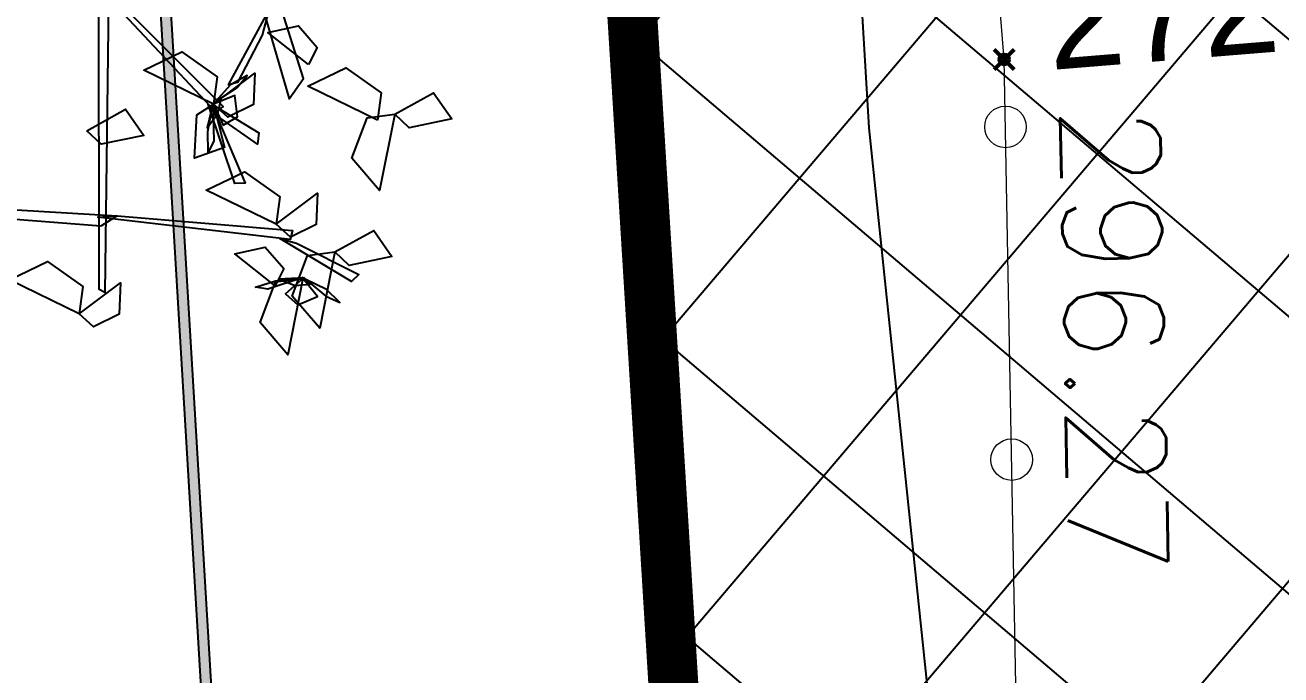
# Model space of a CAD drawing. Header units: metres. Extents: x 1851758 to 1852050, y 5187822 to 5188223.
# Drawn here: x 1851978.396 to 1851982.171, y 5187905.144 to 5187907.097 of the extents above; entities that cross this region are included whole.
import ezdxf
from ezdxf.enums import TextEntityAlignment as Align

# ---------------------------------------------------------------- set-up
doc = ezdxf.new("R2010")
doc.units = ezdxf.units.M
doc.header["$LTSCALE"] = 2.5
doc.header["$PDMODE"] = 35
doc.header["$PDSIZE"] = 0.03
doc.linetypes.add('L5', pattern=[1.15, 0.8, -0.175, 0, -0.175])
doc.layers.get('0').update_dxf_attribs({"linetype": 'CONTINUOUS', "lineweight": 30})
doc.layers.add('N', color=1, linetype='CONTINUOUS', plot=False)
doc.layers.add('PRO_PAR_CONT_DA', color=40, linetype='CONTINUOUS', plot=False)
for name, color, linetype, lineweight in [('PAR', 11, 'L5', 30), ('PAR_COT', 150, 'CONTINUOUS', 20), ('PRO_DEMOL_CLO_LEG', 7, 'CONTINUOUS', 15), ('PRO_DEMOL_P', 7, 'CONTINUOUS', 50), ('PRO_PAR_SURF', 157, 'CONTINUOUS', 20), ('VOI_NOM', 170, 'CONTINUOUS', 40), ('Z', 7, 'CONTINUOUS', 9)]:
    doc.layers.add(name, color=color, linetype=linetype, lineweight=lineweight)
for name, color, linetype in [('PFM_VRD ET 2D', 7, 'CONTINUOUS'), ('PRO_PAR_SER', 70, 'L5'), ('PRO_VOI_PLANCHETTES', 232, 'CONTINUOUS'), ('PRO_VOI_VEG', 81, 'CONTINUOUS')]:
    doc.layers.add(name, color=color, linetype=linetype)
doc.styles.add('_ECRITURE_GRAS', font='NEWSGOTB.TTF')
doc.styles.add('SIMPLEX', font='SIMPLEX.SHX', dxfattribs={"oblique": 27})
doc.styles.get("Standard").update_dxf_attribs({"font": 'arial.ttf'})

# ---------------------------------------------------------------- blocks, each defined once
blk = doc.blocks.new('TCPOINT')
blk.add_point((0, 0))
at = {"layer": 'N'}
blk.add_attdef('MAT', (0.2, 0.2), '', height=0.34, dxfattribs=at)
at = {"layer": 'Z', "style": 'SIMPLEX'}
blk.add_attdef('ALT', (0.2, -0.54), '', height=0.34, dxfattribs=at)
blk = doc.blocks.new('CLOLEG')
blk.add_circle((0, 0), 0.0625)
blk = doc.blocks.new('arbre4')
at = {"layer": 'PRO_VOI_VEG', "color": 42, "linetype": 'ByBlock', "lineweight": -2, "extrusion": (-0.36254, -0.748914, 0.5547), "elevation": 2.6522, "flags": 128}
blk.add_lwpolyline([(-4.966, 3.657), (-5.386, 5.9491), (-5.3418, 5.9491), (-4.8702, 3.5349), (-4.966, 3.657)], close=True, dxfattribs=at)
at = {"layer": 'PRO_VOI_VEG', "linetype": 'ByBlock', "lineweight": -2, "extrusion": (0.372929, 6.70653e-10, 0.92786), "elevation": 2.3835, "flags": 128}
blk.add_lwpolyline([(2.1608, 6.419), (2.5689, 6.1743), (2.3338, 6.0681), (2.1298, 6.2436), (2.1608, 6.419)], close=True, dxfattribs=at)
at = {"layer": 'PRO_VOI_VEG', "linetype": 'ByBlock', "lineweight": -2, "extrusion": (-4.92671e-09, -0.654654, 0.755929), "elevation": 2.0668, "flags": 128}
blk.add_lwpolyline([(-5.0671, 4.6484), (-4.8941, 4.3059), (-5.0808, 4.3304), (-5.1486, 4.5388), (-5.0671, 4.6484)], close=True, dxfattribs=at)
at = {"layer": 'PRO_VOI_VEG', "linetype": 'ByBlock', "lineweight": -2, "extrusion": (0.843665, 0.223353, 0.488205), "flags": 128}
for points, elevation in [([(3.0041, 6.9795), (2.7416, 6.8737), (2.6857, 7.2499), (2.9467, 7.1921), (3.0041, 6.9795)], 0.1096), ([(1.8086, 7.1465), (1.5461, 7.0408), (1.4902, 7.417), (1.7512, 7.3592), (1.8086, 7.1465)], -1.1164), ([(1.2118, 7.2111), (0.9493, 7.1054), (0.8934, 7.4816), (1.1544, 7.4237), (1.2118, 7.2111)], -0.3045)]:
    blk.add_lwpolyline(points, close=True, dxfattribs=dict(at, elevation=elevation))
at = {"layer": 'PRO_VOI_VEG', "color": 42, "linetype": 'ByBlock', "lineweight": -2, "extrusion": (0.28427, -0.71615, 0.637432), "elevation": -0.0115, "flags": 128}
blk.add_lwpolyline([(-2.2844, 4.5901), (-3.8606, 5.765), (-3.8296, 5.8035), (-2.1489, 4.5914), (-2.2844, 4.5901)], close=True, dxfattribs=at)
at = {"layer": 'PRO_VOI_VEG', "color": 42, "linetype": 'ByBlock', "lineweight": -2, "extrusion": (-0.564583, 0.665509, 0.488205), "elevation": 5.9544, "flags": 128}
blk.add_lwpolyline([(2.1949, 1.7249), (2.9834, 3.1706), (3.0129, 3.0736), (2.1212, 1.5406), (2.1949, 1.7249)], close=True, dxfattribs=at)
at = {"layer": 'PRO_VOI_VEG', "color": 42, "linetype": 'ByBlock', "lineweight": -2, "extrusion": (0.000135425, 0.872729, 0.488205), "elevation": 3.4125, "flags": 128}
blk.add_lwpolyline([(3.0807, 2.1363), (3.8692, 3.5819), (3.8986, 3.4849), (3.007, 1.9519), (3.0807, 2.1363)], close=True, dxfattribs=at)
at = {"layer": 'PRO_VOI_VEG', "linetype": 'ByBlock', "lineweight": -2, "extrusion": (0.372929, -8.74782e-10, 0.92786), "elevation": 2.8368, "flags": 128}
blk.add_lwpolyline([(1.287, 5.2914), (1.6951, 5.0467), (1.46, 4.9405), (1.256, 5.116), (1.287, 5.2914)], close=True, dxfattribs=at)
at = {"layer": 'PRO_VOI_VEG', "linetype": 'ByBlock', "lineweight": -2, "extrusion": (9.90355e-10, -0.872729, 0.488205), "elevation": 0.9041, "flags": 128}
blk.add_lwpolyline([(-3.8518, 4.2525), (-4.1142, 4.1468), (-4.1701, 4.523), (-3.9092, 4.4652), (-3.8518, 4.2525)], close=True, dxfattribs=at)
at = {"layer": 'PRO_VOI_VEG', "linetype": 'ByBlock', "lineweight": -2, "extrusion": (0.372929, 2.33267e-10, 0.92786), "elevation": 2.9806, "flags": 128}
blk.add_lwpolyline([(0.9499, 6.1475), (1.358, 5.9028), (1.1229, 5.7966), (0.9189, 5.9721), (0.9499, 6.1475)], close=True, dxfattribs=at)
at = {"layer": 'PRO_VOI_VEG', "color": 42, "linetype": 'ByBlock', "lineweight": -2, "extrusion": (-0.38291, 0.806229, 0.450971), "elevation": 4.6455, "flags": 128}
blk.add_lwpolyline([(3.0159, 2.9106), (3.4339, 2.8218), (3.4075, 2.6985), (2.9117, 2.889), (3.0159, 2.9106)], close=True, dxfattribs=at)
at = {"layer": 'PRO_VOI_VEG', "color": 6, "linetype": 'ByBlock', "lineweight": -2, "extrusion": (-0.103799, -0.980838, 0.164872), "elevation": -0.1057, "flags": 128}
blk.add_lwpolyline([(-3.9639, 4.7011), (-4.1858, 4.5942), (-4.2564, 4.7736), (-4.1305, 4.8277), (-3.9639, 4.7011)], close=True, dxfattribs=at)
at = {"layer": 'PRO_VOI_VEG', "color": 6, "linetype": 'ByBlock', "lineweight": -2, "extrusion": (0.446058, 0.887357, 0.116747), "elevation": -0.0321, "flags": 128}
blk.add_lwpolyline([(4.0121, 4.6547), (4.1637, 4.8802), (4.0602, 5.0947), (3.9714, 4.9407), (4.0121, 4.6547)], close=True, dxfattribs=at)
at = {"layer": 'PRO_VOI_VEG', "color": 6, "linetype": 'ByBlock', "lineweight": -2, "extrusion": (-0.391969, -0.779754, 0.488205), "elevation": 2.7546, "flags": 128}
blk.add_lwpolyline([(-4.0195, 3.7361), (-4.1119, 3.522), (-4.0306, 3.4051), (-3.9197, 3.5366), (-4.0195, 3.7361)], close=True, dxfattribs=at)
at = {"layer": 'PRO_VOI_VEG', "linetype": 'ByBlock', "lineweight": -2, "extrusion": (4.78392e-09, -0.654654, 0.755929), "elevation": 2.6388, "flags": 128}
blk.add_lwpolyline([(-3.8518, 3.9879), (-3.6788, 3.6454), (-3.8655, 3.6699), (-3.9333, 3.8783), (-3.8518, 3.9879)], close=True, dxfattribs=at)
at = {"layer": 'PRO_VOI_VEG', "color": 42, "linetype": 'ByBlock', "lineweight": -2, "extrusion": (0.000152754, 0.984417, 0.175849), "elevation": 2.0783, "flags": 128}
blk.add_lwpolyline([(3.8692, 4.4061), (4.0386, 5.8161), (4.105, 5.7511), (3.9207, 4.4061), (3.8692, 4.4061)], close=True, dxfattribs=at)
at = {"layer": 'PRO_VOI_VEG', "color": 42, "linetype": 'ByBlock', "lineweight": -2, "extrusion": (0.512659, -0.256321, 0.819439), "elevation": 0.3479, "flags": 128}
blk.add_lwpolyline([(0.24, 3.1077), (-0.9759, 4.8926), (-1.0054, 4.7133), (0.2105, 3.0099), (0.24, 3.1077)], close=True, dxfattribs=at)
at = {"layer": 'PRO_VOI_VEG', "color": 6, "linetype": 'ByBlock', "lineweight": -2, "extrusion": (-0.834161, -0.530287, 0.151559), "elevation": 3.2207, "flags": 128}
blk.add_lwpolyline([(-3.1361, 4.1539), (-2.979, 4.1078), (-2.8887, 4.2636), (-3.0006, 4.3463), (-3.1361, 4.1539)], close=True, dxfattribs=at)
at = {"layer": 'PRO_VOI_VEG', "linetype": 'ByBlock', "lineweight": -2, "extrusion": (0.632852, 0.167542, 0.755929), "flags": 128}
for points, elevation in [([(2.2118, 7.9797), (2.3847, 7.6372), (2.198, 7.6617), (2.1302, 7.8701), (2.2118, 7.9797)], 2.2681), ([(1.6131, 7.0694), (1.7861, 6.7269), (1.5993, 6.7514), (1.5315, 6.9598), (1.6131, 7.0694)], 3.0565)]:
    blk.add_lwpolyline(points, close=True, dxfattribs=dict(at, elevation=elevation))
at = {"layer": 'PRO_VOI_VEG', "color": 42, "linetype": 'ByBlock', "lineweight": -2, "extrusion": (0.700309, -0.350143, 0.622067), "elevation": -0.9357, "flags": 128}
blk.add_lwpolyline([(-0.6738, 4.4849), (-0.6517, 5.0022), (-0.6074, 5.0567), (-0.6517, 4.249), (-0.6738, 4.4849)], close=True, dxfattribs=at)
at = {"layer": 'PRO_VOI_VEG', "linetype": 'ByBlock', "lineweight": -2, "extrusion": (-0.095442, 0.360509, 0.92786), "flags": 128}
for points, elevation in [([(4.5561, 0.695), (4.9641, 0.4503), (4.729, 0.3441), (4.525, 0.5195), (4.5561, 0.695)], 7.1986), ([(4.4633, 0.4446), (4.8714, 0.1999), (4.6363, 0.0937), (4.4323, 0.2691), (4.4633, 0.4446)], 5.9558), ([(3.7863, 1.5048), (4.1943, 1.2601), (3.9592, 1.1539), (3.7552, 1.3294), (3.7863, 1.5048)], 6.9934)]:
    blk.add_lwpolyline(points, close=True, dxfattribs=dict(at, elevation=elevation))
at = {"layer": 'PRO_VOI_VEG', "color": 6, "linetype": 'ByBlock', "lineweight": -2, "extrusion": (-0.969488, -0.18141, 0.164872), "elevation": 5.7713, "flags": 128}
blk.add_lwpolyline([(-1.6962, 6.0842), (-1.9181, 5.9773), (-1.9887, 6.1566), (-1.8628, 6.2107), (-1.6962, 6.0842)], close=True, dxfattribs=at)
at = {"layer": 'PRO_VOI_VEG', "color": 6, "linetype": 'ByBlock', "lineweight": -2, "extrusion": (-0.859342, 0.152273, 0.488205), "elevation": 7.7435, "flags": 128}
blk.add_lwpolyline([(0.0661, 3.6186), (-0.0263, 3.4044), (0.055, 3.2876), (0.1659, 3.419), (0.0661, 3.6186)], close=True, dxfattribs=at)
at = {"layer": 'PRO_VOI_VEG', "color": 6, "linetype": 'ByBlock', "lineweight": -2, "extrusion": (0.977927, -0.173286, 0.116747), "elevation": -4.1409, "flags": 128}
blk.add_lwpolyline([(-0.0735, 7.4869), (0.0781, 7.7123), (-0.0254, 7.9268), (-0.1142, 7.7728), (-0.0735, 7.4869)], close=True, dxfattribs=at)
at = {"layer": 'PRO_VOI_VEG', "color": 42, "linetype": 'ByBlock', "lineweight": -2, "extrusion": (-0.813612, 0.366962, 0.450971), "elevation": 6.6543, "flags": 128}
blk.add_lwpolyline([(1.1777, 2.8838), (1.5956, 2.795), (1.5692, 2.6717), (1.0734, 2.8623), (1.1777, 2.8838)], close=True, dxfattribs=at)
at = {"layer": 'PRO_VOI_VEG', "linetype": 'ByBlock', "lineweight": -2, "extrusion": (-4.92655e-09, -0.654654, 0.755929), "elevation": 2.8595, "flags": 128}
blk.add_lwpolyline([(-4.5925, 3.7331), (-4.4195, 3.3905), (-4.6062, 3.4151), (-4.674, 3.6234), (-4.5925, 3.7331)], close=True, dxfattribs=at)
at = {"layer": 'PRO_VOI_VEG', "color": 6, "linetype": 'ByBlock', "lineweight": -2, "extrusion": (-0.746943, 0.647384, 0.151559), "elevation": 5.2452, "flags": 128}
blk.add_lwpolyline([(2.6341, 6.2038), (2.7912, 6.1577), (2.8815, 6.3135), (2.7696, 6.3962), (2.6341, 6.2038)], close=True, dxfattribs=at)
at = {"layer": 'PRO_VOI_VEG', "linetype": 'ByBlock', "lineweight": -2, "extrusion": (0.372929, 2.3327e-10, 0.92786), "elevation": 5.4501, "flags": 128}
blk.add_lwpolyline([(0.3069, 6.5022), (0.715, 6.2574), (0.4799, 6.1512), (0.2759, 6.3267), (0.3069, 6.5022)], close=True, dxfattribs=at)

msp = doc.modelspace()

# ---------------------------------------------------------------- hatches: boundary and pattern name
at = {"layer": 'PRO_PAR_SER', "linetype": 'Continuous'}
h = msp.add_hatch(dxfattribs=at)
h.set_pattern_fill('ANSI37', color=5, scale=0.2)
h.set_pattern_definition([(49.6408, (1851854.909, 5187836.0582), (-0.4838697, 0.4112117), []), (139.6408, (1851854.909, 5187836.0582), (-0.4112117, -0.4838697), [])])
h.paths.add_polyline_path([(1851981.4866, 5187886.528), (1851987.4718, 5187886.9522), (1851983.7862, 5187946.9343), (1851977.7933, 5187946.6346)])
at = {"layer": 'PRO_VOI_PLANCHETTES'}
h = msp.add_hatch(color=256, dxfattribs=at)
h.dxf.hatch_style = 1
h.paths.add_polyline_path([(1851940.1879, 5187882.4082), (1851939.9802, 5187885.2996), (1851978.2394, 5187888.0205), (1851979.7067, 5187892.0169), (1851978.5984, 5187910.5764), (1851978.6283, 5187910.5785), (1851979.737, 5187892.0125), (1851978.2609, 5187887.9919), (1851940.0123, 5187885.2718), (1851940.2178, 5187882.4106)])

# ---------------------------------------------------------------- linework, layer by layer
at = {"layer": 'PAR', "flags": 128}
msp.add_lwpolyline([(1851981.4866, 5187886.528), (1851975.7811, 5187979.3829), (1851972.1349, 5187987.4578), (1851919.2761, 5188019.8607), (1851841.4458, 5188067.5715), (1851807.8975, 5188088.1369), (1851811.0333, 5188093.2522), (1851981.2055, 5187988.9351), (1851987.4718, 5187886.9522)], dxfattribs=at)
at = {"layer": 'PAR_COT', "color": 1, "const_width": 0.15, "flags": 128}
msp.add_lwpolyline([(1851863.5824, 5187878.1707), (1851863.4796, 5187879.0507), (1851857.7746, 5187927.8624), (1851856.5917, 5187937.9836), (1851927.7207, 5187943.0606), (1851977.7933, 5187946.6346), (1851981.3715, 5187888.4018)], dxfattribs=at)
at = {"layer": 'PFM_VRD ET 2D', "flags": 128}
msp.add_lwpolyline([(1851981.5443, 5187893.2422), (1851981.368, 5187898.2044), (1851981.3313, 5187902.9189), (1851981.3233, 5187903.0532), (1851980.9327, 5187906.7882), (1851980.905, 5187907.2603), (1851980.5338, 5187910.7104), (1851980.4895, 5187910.7078), (1851980.066, 5187919.6991)], dxfattribs=at)
at = {"layer": 'PRO_DEMOL_CLO_LEG', "flags": 128}
msp.add_lwpolyline([(1851981.412, 5187903.0729), (1851981.3391, 5187906.994), (1851980.292, 5187919.8243), (1851978.6445, 5187934.8561), (1851977.9995, 5187940.6224)], dxfattribs=at)
at = {"layer": 'PRO_PAR_CONT_DA', "flags": 128}
msp.add_lwpolyline([(1851863.4796, 5187879.0507), (1851981.3715, 5187888.4018), (1851977.7933, 5187946.6346), (1851927.7207, 5187943.0606)], dxfattribs=at)
at = {"layer": 'PRO_PAR_SER', "color": 5, "flags": 128}
msp.add_lwpolyline([(1851981.4866, 5187886.528), (1851987.4718, 5187886.9522), (1851983.7862, 5187946.9343), (1851977.7933, 5187946.6346)], close=True, dxfattribs=at)
at = {"layer": 'PRO_PAR_SURF', "flags": 128}
for points in [[(1851977.7933, 5187946.6346), (1851981.4866, 5187886.528), (1851863.5824, 5187878.1707), (1851856.5917, 5187937.9836), (1851927.7207, 5187943.0606)], [(1851979.4592, 5187919.5236), (1851978.1813, 5187918.0657), (1851896.9596, 5187912.2309), (1851896.7804, 5187914.7245), (1851884.8113, 5187913.8647), (1851885.6711, 5187901.8955), (1851897.6403, 5187902.7554), (1851899.2249, 5187880.6971), (1851981.4866, 5187886.528)]]:
    msp.add_lwpolyline(points, close=True, dxfattribs=at)
at = {"layer": 'PRO_VOI_PLANCHETTES', "flags": 128}
msp.add_lwpolyline([(1851940.1879, 5187882.4082), (1851939.9802, 5187885.2996), (1851978.2394, 5187888.0205), (1851979.7067, 5187892.0169), (1851978.5984, 5187910.5764), (1851978.6283, 5187910.5785), (1851979.737, 5187892.0125), (1851978.2609, 5187887.9919), (1851940.0123, 5187885.2718), (1851940.2178, 5187882.4106)], close=True, dxfattribs=at)

# ---------------------------------------------------------------- block references
at = {"layer": 'PRO_DEMOL_CLO_LEG', "rotation": 91.06553113607838}
for p in [(1851981.3428, 5187906.7911), (1851981.3614, 5187905.7912)]:
    msp.add_blockref('CLOLEG', p, dxfattribs=at)
at = {"layer": 'PRO_DEMOL_P'}
ref = msp.add_blockref('TCPOINT', (1851981.3391, 5187906.994, 296.27), dxfattribs=dict(at, rotation=301.9002445867005))
ref.add_attrib('MAT', '272', (1851981.4768, 5187906.9619, 296.27), dxfattribs={"layer": 'N', "height": 0.3, "rotation": 4.6408})
ref.add_attrib('ALT', '296.27', dxfattribs={"layer": 'Z', "height": 0.3, "rotation": 271.0655, "style": 'SIMPLEX'}).set_placement((1851981.8067, 5187906.8608, 296.27), align=Align.TOP_LEFT)
at = {"layer": 'PRO_VOI_VEG', "xscale": 0.4999999999999999, "yscale": 0.4999999999999999, "zscale": 0.4999999999999999, "rotation": 93.0642484821692}
msp.add_blockref('arbre4', (1851979.5017, 5187908.8167), dxfattribs=at)

# ---------------------------------------------------------------- texts
at = {"layer": 'VOI_NOM', "style": '_ECRITURE_GRAS'}
msp.add_text("Chemin de l'Etang des Vavres", height=2, rotation=273.4175, dxfattribs=at).set_placement((1851980.6516, 5187933.5596))

doc.saveas('drawing.dxf')
